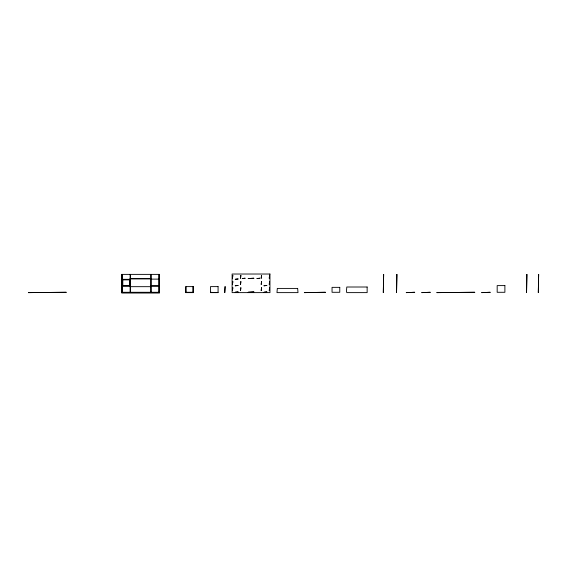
<?xml version="1.0" encoding="UTF-8"?>
<svg xmlns="http://www.w3.org/2000/svg" width="567" height="567" viewBox="0 0 567 567"><rect width="100%" height="100%" fill="white"/><g stroke="black" fill="none" stroke-linecap="round" stroke-linejoin="round"><path stroke-width="0.85" d="M130.112 278.588L151.141 278.588M130.112 278.921L151.141 278.921M151.141 279.12L158.859 279.12M122.394 279.318L130.453 279.318M122.054 279.651L130.453 279.651M130.041 279.793L122.465 279.793L122.465 285.803L130.453 285.803M122.465 285.463L130.041 285.463M150.801 285.803L158.859 285.803M122.054 286.137L130.453 286.137M150.801 286.137L159.192 286.137M130.453 286.675L150.801 286.675M121.707 292.288L159.547 292.288M185.707 292.288L193.29 292.288M210.499 292.288L215.637 292.622M218.075 292.288L217.041 292.622M121.707 292.622L159.547 292.622M192.95 286.618L192.95 292.622M186.047 286.618L186.047 292.622M159.192 274.378L159.192 292.622M158.859 274.378L158.859 292.622M151.141 274.378L151.141 292.622M150.801 274.378L150.801 292.622M130.453 274.378L130.453 292.622M130.112 274.378L130.112 292.622M129.708 279.793L129.708 285.803M122.798 279.793L122.798 285.803M122.394 274.378L122.394 292.622M122.054 274.378L122.054 292.622M269.956 274.024L232.116 274.024L232.116 292.622L269.956 292.622L269.956 274.024M159.547 274.378L121.707 274.378L121.707 292.976L159.547 292.976L159.547 274.378M383.646 274.378L383.313 292.622L383.646 274.378M396.886 274.378L396.546 292.622L396.886 274.378M526.885 274.378L526.552 292.622L526.885 274.378M538.65 274.378L538.31 292.622L538.65 274.378M232.803 275.427L232.463 278.234L232.803 275.427M240.855 275.427L240.521 278.234L240.855 275.427M261.55 275.427L261.21 278.234L261.55 275.427M269.601 275.427L269.268 278.234L269.601 275.427M245.072 278.234L242.265 278.574L245.072 278.234M253.839 278.234L248.226 278.574L253.839 278.234M259.806 278.234L257 278.574L259.806 278.234M238.062 278.964L235.255 279.304L238.062 278.964M232.803 281.579L232.463 284.386L232.803 281.579M240.855 281.579L240.521 284.386L240.855 281.579M261.55 281.579L261.21 284.386L261.55 281.579M269.601 281.579L269.268 284.386L269.601 281.579M238.062 285.449L235.255 285.789L238.062 285.449M266.809 285.449L264.002 285.789L266.809 285.449M504.892 285.605L497.174 285.605L497.174 292.288L504.892 292.288L504.892 285.605M193.29 286.618L185.707 286.618L185.707 292.622L193.29 292.622L193.29 286.618M218.075 286.618L210.499 286.618L210.499 292.622L218.075 292.622L218.075 286.618M225.092 286.618L224.759 292.622L225.092 286.618M367.14 287.008L346.791 287.008L346.451 291.218L346.791 292.622L367.14 292.622L367.14 287.008M339.768 287.349L332.049 287.349L332.049 292.288L339.768 292.288L339.768 287.349M232.803 287.724L232.463 290.531L232.803 287.724M240.855 287.724L240.521 290.531L240.855 287.724M261.55 287.724L261.21 290.531L261.55 287.724M269.601 287.724L269.268 290.531L269.601 287.724M297.661 288.412L277.313 288.412L276.972 292.622L298.001 292.622L297.661 288.412M238.062 291.934L235.255 292.274L238.062 291.934M253.839 291.934L248.226 292.274L253.839 291.934M266.809 291.934L264.002 292.274L266.809 291.934M66.19 292.288L28.35 292.622L66.19 292.288M325.373 292.288L304.344 292.622L325.373 292.288M414.683 292.288L406.291 292.622L414.683 292.288M430.218 292.288L421.827 292.622L430.218 292.288M474.742 292.288L436.902 292.622L474.742 292.288M490.157 292.288L481.759 292.622L490.157 292.288"/></g></svg>
